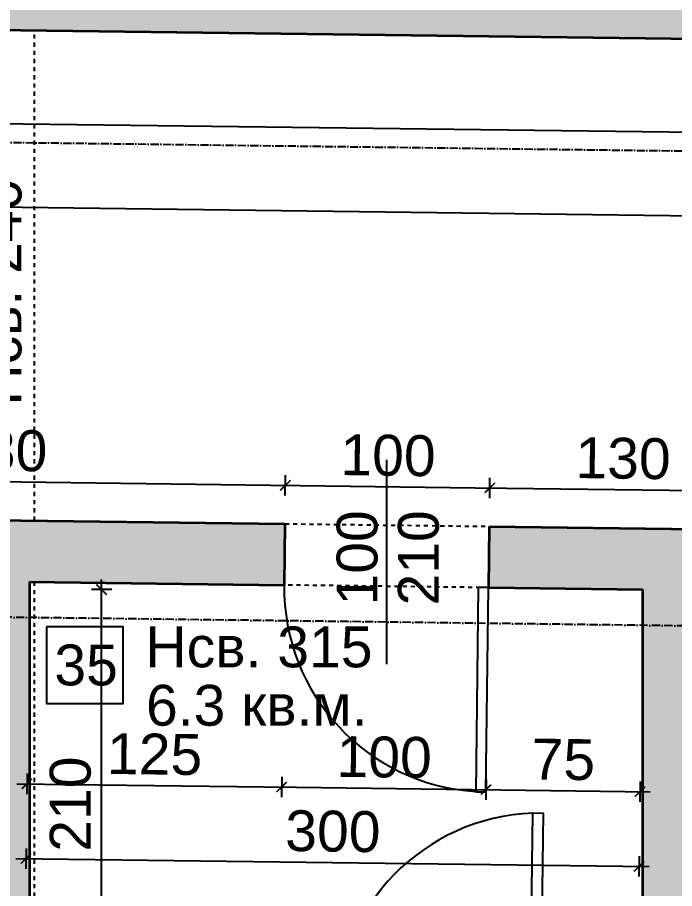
# Model space of a CAD drawing. Header units: inches. Extents: x -72385 to 39588, y -6525 to 66685.
# Drawn here: x -50175.7 to -49854.2, y 29749.9 to 30176.4 of the extents above; entities that cross this region are included whole.
import ezdxf

# ---------------------------------------------------------------- set-up
doc = ezdxf.new("R2010")
doc.units = ezdxf.units.IN
doc.header["$MEASUREMENT"] = 0
doc.linetypes.add('DashDot', pattern=[0.6, 0.4, -0.1, 0, -0.1])
doc.linetypes.add('Hidden', pattern=[0.4, 0.2, -0.2])
for name, color, linetype, lineweight in [('Врати', 251, 'Continuous', 25), ('Линия на разрез', 252, 'DashDot', 25), ('Надписи Hсв', 252, 'Continuous', 25), ('Надписи врати', 252, 'Continuous', 25), ('Надписи коти вътрешни', 252, 'Continuous', 25), ('Надписи номера на пом.', 252, 'Continuous', 25), ('Надписи площ', 252, 'Continuous', 25), ('Оси', 252, 'DashDot', 25), ('Пунктир', 253, 'Hidden', 25), ('Разрезни линии', 7, 'Continuous', 35), ('Щрих стени', 254, 'Continuous', 25)]:
    doc.layers.add(name, color=color, linetype=linetype, lineweight=lineweight)
doc.styles.add('Arial Regular', font='arial.ttf')
doc.styles.get("Standard").update_dxf_attribs({"font": 'arial.ttf'})
doc.dimstyles.new('Annotative', dxfattribs={"dimscale": 0, "dimtxt": 20, "dimasz": 5, "dimexe": 5, "dimexo": 5, "dimgap": 5, "dimtad": 1, "dimdec": 0, "dimzin": 0, "dimdsep": 46, "dimtxsty": 'Standard', "dimblk": 'ARCHTICK', "dimcen": 5, "dimdle": 5, "dimadec": 0, "dimazin": 0, "dimtfac": 1, "dimtdec": 0, "dimtofl": 0, "dimtmove": 0, "dimatfit": 3, "dimldrblk": 'ARCHTICK', "dimfxl": 5, "dimfxlon": 1, "dimtolj": 1, "dimtzin": 0, "dimarcsym": 1})

# ---------------------------------------------------------------- blocks, each defined once
blk = doc.blocks.new('_ArchTick')
at = {"color": 0, "linetype": 'ByBlock', "const_width": 0.15}
blk.add_lwpolyline([(-0.5, -0.5), (0.5, 0.5)], dxfattribs=at)
blk = doc.blocks.new('*D70')
at = {"layer": 'Defpoints', "color": 0, "ltscale": 50, "transparency": 16777216}
for p in [(-50169.84, 29900.05), (-50045.22, 29898.47), (-50046.48, 29799.57)]:
    blk.add_point(p, dxfattribs=at)
at = {"layer": 'Надписи коти вътрешни', "color": 0, "lineweight": -2, "ltscale": 50, "transparency": 16777216}
for p, q in [((-50171.03, 29806.15), (-50171.16, 29796.15)), ((-50046.41, 29804.57), (-50046.54, 29794.57)), ((-50176.1, 29801.22), (-50041.48, 29799.5))]:
    blk.add_line(p, q, dxfattribs=at)
at = {"layer": 'Надписи коти вътрешни', "color": 0, "lineweight": -2, "ltscale": 50, "transparency": 16777216, "xscale": 5, "yscale": 5, "zscale": 5}
for p, rotation in [((-50171.1, 29801.15), 179.2706286525361), ((-50046.48, 29799.57), 359.2706286525361)]:
    blk.add_blockref('_ArchTick', p, dxfattribs=dict(at, rotation=rotation))
at = {"layer": 'Надписи коти вътрешни', "color": 0, "ltscale": 50, "transparency": 16777216, "insert": (-50108.59, 29815.57), "char_height": 20, "attachment_point": 5, "rotation": 359.2706}
blk.add_mtext('\\A1;125', dxfattribs=at)
blk = doc.blocks.new('*D4222')
at = {"layer": 'Defpoints', "color": 0, "ltscale": 50, "transparency": 16777216}
for p in [(-50045.22, 29898.47), (-49945.22, 29897.19), (-49946.48, 29798.29)]:
    blk.add_point(p, dxfattribs=at)
at = {"layer": 'Надписи коти вътрешни', "color": 0, "lineweight": -2, "ltscale": 50, "transparency": 16777216}
for p, q in [((-50046.41, 29804.57), (-50046.54, 29794.57)), ((-50051.48, 29799.63), (-49941.48, 29798.23)), ((-49946.41, 29803.29), (-49946.54, 29793.29))]:
    blk.add_line(p, q, dxfattribs=at)
at = {"layer": 'Надписи коти вътрешни', "color": 0, "lineweight": -2, "ltscale": 50, "transparency": 16777216, "xscale": 5, "yscale": 5, "zscale": 5}
for p, rotation in [((-50046.48, 29799.57), 179.2706286525422), ((-49946.48, 29798.29), 359.2706286525421)]:
    blk.add_blockref('_ArchTick', p, dxfattribs=dict(at, rotation=rotation))
at = {"layer": 'Надписи коти вътрешни', "color": 0, "ltscale": 50, "transparency": 16777216, "insert": (-49996.28, 29814.14), "char_height": 20, "attachment_point": 5, "rotation": 359.2706}
blk.add_mtext('\\A1;100', dxfattribs=at)
blk = doc.blocks.new('*D71')
at = {"layer": 'Defpoints', "color": 0, "ltscale": 50, "transparency": 16777216}
for p in [(-49945.22, 29897.19), (-49869.84, 29896.23), (-49871.1, 29797.33)]:
    blk.add_point(p, dxfattribs=at)
at = {"layer": 'Надписи коти вътрешни', "color": 0, "lineweight": -2, "ltscale": 50, "transparency": 16777216}
for p, q in [((-49946.41, 29803.29), (-49946.54, 29793.29)), ((-49871.03, 29802.33), (-49871.16, 29792.33)), ((-49951.48, 29798.36), (-49866.1, 29797.27))]:
    blk.add_line(p, q, dxfattribs=at)
at = {"layer": 'Надписи коти вътрешни', "color": 0, "lineweight": -2, "ltscale": 50, "transparency": 16777216, "xscale": 5, "yscale": 5, "zscale": 5}
for p, rotation in [((-49946.48, 29798.29), 179.2706286525463), ((-49871.1, 29797.33), 359.2706286525463)]:
    blk.add_blockref('_ArchTick', p, dxfattribs=dict(at, rotation=rotation))
at = {"layer": 'Надписи коти вътрешни', "color": 0, "ltscale": 50, "transparency": 16777216, "insert": (-49908.59, 29812.98), "char_height": 20, "attachment_point": 5, "rotation": 359.2706}
blk.add_mtext('\\A1;75', dxfattribs=at)
blk = doc.blocks.new('*D72')
at = {"layer": 'Defpoints', "color": 0, "ltscale": 50, "transparency": 16777216}
for p in [(-50169.84, 29900.05), (-49869.84, 29896.23), (-49871.56, 29760.7)]:
    blk.add_point(p, dxfattribs=at)
at = {"layer": 'Надписи коти вътрешни', "color": 0, "lineweight": -2, "ltscale": 50, "transparency": 16777216}
for p, q in [((-50171.5, 29769.52), (-50171.63, 29759.52)), ((-49871.5, 29765.7), (-49871.63, 29755.71)), ((-50176.56, 29764.59), (-49866.56, 29760.64))]:
    blk.add_line(p, q, dxfattribs=at)
at = {"layer": 'Надписи коти вътрешни', "color": 0, "lineweight": -2, "ltscale": 50, "transparency": 16777216, "xscale": 5, "yscale": 5, "zscale": 5}
for p, rotation in [((-50171.56, 29764.52), 179.2706286525386), ((-49871.56, 29760.7), 359.2706286525386)]:
    blk.add_blockref('_ArchTick', p, dxfattribs=dict(at, rotation=rotation))
at = {"layer": 'Надписи коти вътрешни', "color": 0, "ltscale": 50, "transparency": 16777216, "insert": (-50021.37, 29777.83), "char_height": 20, "attachment_point": 5, "rotation": 359.2706}
blk.add_mtext('\\A1;300', dxfattribs=at)
blk = doc.blocks.new('*D4223')
at = {"layer": 'Defpoints', "color": 0, "ltscale": 50, "transparency": 16777216}
for p in [(-50134.56, 29896.23), (-49869.84, 29896.23), (-49869.84, 29686.22)]:
    blk.add_point(p, dxfattribs=at)
at = {"layer": 'Надписи коти вътрешни', "color": 0, "lineweight": -2, "ltscale": 50, "transparency": 16777216}
for p, q in [((-50134.56, 29681.22), (-50134.56, 29901.23)), ((-50129.56, 29896.23), (-50139.56, 29896.23)), ((-50129.56, 29686.22), (-50139.56, 29686.22))]:
    blk.add_line(p, q, dxfattribs=at)
at = {"layer": 'Надписи коти вътрешни', "color": 0, "lineweight": -2, "ltscale": 50, "transparency": 16777216, "xscale": 5, "yscale": 5, "zscale": 5}
for p, rotation in [((-50134.56, 29896.23), 90), ((-50134.56, 29686.22), 270)]:
    blk.add_blockref('_ArchTick', p, dxfattribs=dict(at, rotation=rotation))
at = {"layer": 'Надписи коти вътрешни', "color": 0, "ltscale": 50, "transparency": 16777216, "insert": (-50149.77, 29791.22), "char_height": 20, "attachment_point": 5, "rotation": 90}
blk.add_mtext('\\A1;210', dxfattribs=at)
blk = doc.blocks.new('*D120')
at = {"layer": 'Defpoints', "color": 0, "ltscale": 50, "transparency": 16777216}
for p in [(-50044.6, 29947.3), (-50324.84, 29932.03), (-50044.84, 29928.46)]:
    blk.add_point(p, dxfattribs=at)
at = {"layer": 'Надписи коти вътрешни', "color": 0, "lineweight": -2, "ltscale": 50, "transparency": 16777216}
for p, q in [((-50324.66, 29945.86), (-50324.53, 29955.86)), ((-50329.6, 29950.93), (-50039.6, 29947.24)), ((-50044.66, 29942.3), (-50044.53, 29952.3))]:
    blk.add_line(p, q, dxfattribs=at)
at = {"layer": 'Надписи коти вътрешни', "color": 0, "lineweight": -2, "ltscale": 50, "transparency": 16777216, "xscale": 5, "yscale": 5, "zscale": 5}
for p, rotation in [((-50324.6, 29950.86), 179.2706286525359), ((-50044.6, 29947.3), 359.2706286525359)]:
    blk.add_blockref('_ArchTick', p, dxfattribs=dict(at, rotation=rotation))
at = {"layer": 'Надписи коти вътрешни', "color": 0, "ltscale": 50, "transparency": 16777216, "insert": (-50184.4, 29964.29), "char_height": 20, "attachment_point": 5, "rotation": 359.2706}
blk.add_mtext('\\A1;280', dxfattribs=at)
blk = doc.blocks.new('*D4043')
at = {"layer": 'Defpoints', "color": 0, "ltscale": 50, "transparency": 16777216}
for p in [(-49944.6, 29946.03), (-50044.84, 29928.46), (-49944.84, 29927.19)]:
    blk.add_point(p, dxfattribs=at)
at = {"layer": 'Надписи коти вътрешни', "color": 0, "lineweight": -2, "ltscale": 50, "transparency": 16777216}
for p, q in [((-50044.66, 29942.3), (-50044.53, 29952.3)), ((-49944.66, 29941.03), (-49944.53, 29951.03)), ((-50049.6, 29947.36), (-49939.6, 29945.96))]:
    blk.add_line(p, q, dxfattribs=at)
at = {"layer": 'Надписи коти вътрешни', "color": 0, "lineweight": -2, "ltscale": 50, "transparency": 16777216, "xscale": 5, "yscale": 5, "zscale": 5}
for p, rotation in [((-50044.6, 29947.3), 179.2706286525338), ((-49944.6, 29946.03), 359.2706286525338)]:
    blk.add_blockref('_ArchTick', p, dxfattribs=dict(at, rotation=rotation))
at = {"layer": 'Надписи коти вътрешни', "color": 0, "ltscale": 50, "transparency": 16777216, "insert": (-49994.4, 29961.87), "char_height": 20, "attachment_point": 5, "rotation": 359.2706}
blk.add_mtext('\\A1;100', dxfattribs=at)
blk = doc.blocks.new('*D4034')
at = {"layer": 'Defpoints', "color": 0, "ltscale": 50, "transparency": 16777216}
for p in [(-49814.6, 29944.37), (-49944.84, 29927.19), (-49814.84, 29925.53)]:
    blk.add_point(p, dxfattribs=at)
at = {"layer": 'Надписи коти вътрешни', "color": 0, "lineweight": -2, "ltscale": 50, "transparency": 16777216}
for p, q in [((-49944.66, 29941.03), (-49944.53, 29951.03)), ((-49814.66, 29939.37), (-49814.53, 29949.37)), ((-49949.6, 29946.09), (-49809.6, 29944.31))]:
    blk.add_line(p, q, dxfattribs=at)
at = {"layer": 'Надписи коти вътрешни', "color": 0, "lineweight": -2, "ltscale": 50, "transparency": 16777216, "xscale": 5, "yscale": 5, "zscale": 5}
for p, rotation in [((-49944.6, 29946.03), 179.270628652535), ((-49814.6, 29944.37), 359.270628652535)]:
    blk.add_blockref('_ArchTick', p, dxfattribs=dict(at, rotation=rotation))
at = {"layer": 'Надписи коти вътрешни', "color": 0, "ltscale": 50, "transparency": 16777216, "insert": (-49879.4, 29960.42), "char_height": 20, "attachment_point": 5, "rotation": 359.2706}
blk.add_mtext('\\A1;130', dxfattribs=at)
blk = doc.blocks.new('*D4244')
at = {"layer": 'Defpoints', "color": 0, "ltscale": 50, "transparency": 16777216}
for p in [(-50567.34, 30175.13), (-47202.34, 30132.3), (-47202.92, 30086.52)]:
    blk.add_point(p, dxfattribs=at)
at = {"layer": 'Надписи коти вътрешни', "color": 0, "lineweight": -2, "ltscale": 50, "transparency": 16777216}
for p, q in [((-50567.86, 30134.36), (-50567.98, 30124.36)), ((-50572.92, 30129.42), (-47197.92, 30086.45)), ((-47202.86, 30091.52), (-47202.98, 30081.52))]:
    blk.add_line(p, q, dxfattribs=at)
at = {"layer": 'Надписи коти вътрешни', "color": 0, "lineweight": -2, "ltscale": 50, "transparency": 16777216, "xscale": 5, "yscale": 5, "zscale": 5}
for p, rotation in [((-50567.92, 30129.36), 179.2706286525391), ((-47202.92, 30086.52), 359.2706286525391)]:
    blk.add_blockref('_ArchTick', p, dxfattribs=dict(at, rotation=rotation))
at = {"layer": 'Надписи коти вътрешни', "color": 0, "ltscale": 50, "transparency": 16777216, "insert": (-48885.23, 30123.15), "char_height": 20, "attachment_point": 5, "rotation": 359.2706}
blk.add_mtext('\\A1;3365', dxfattribs=at)
blk = doc.blocks.new('*D4245')
at = {"layer": 'Defpoints', "color": 0, "ltscale": 50, "transparency": 16777216}
for p in [(-51367.34, 30185.32), (-47202.34, 30132.3), (-47203.44, 30045.66)]:
    blk.add_point(p, dxfattribs=at)
at = {"layer": 'Надписи коти вътрешни', "color": 0, "lineweight": -2, "ltscale": 50, "transparency": 16777216}
for p, q in [((-51368.38, 30103.68), (-51368.5, 30093.68)), ((-51373.44, 30098.74), (-47198.44, 30045.59)), ((-47203.38, 30050.66), (-47203.5, 30040.66))]:
    blk.add_line(p, q, dxfattribs=at)
at = {"layer": 'Надписи коти вътрешни', "color": 0, "lineweight": -2, "ltscale": 50, "transparency": 16777216, "xscale": 5, "yscale": 5, "zscale": 5}
for p, rotation in [((-51368.44, 30098.68), 179.2706286525389), ((-47203.44, 30045.66), 359.2706286525388)]:
    blk.add_blockref('_ArchTick', p, dxfattribs=dict(at, rotation=rotation))
at = {"layer": 'Надписи коти вътрешни', "color": 0, "ltscale": 50, "transparency": 16777216, "insert": (-49285.75, 30087.38), "char_height": 20, "attachment_point": 5, "rotation": 359.2706}
blk.add_mtext('\\A1;4165', dxfattribs=at)

msp = doc.modelspace()

# ---------------------------------------------------------------- hatches: boundary and pattern name
at = {"layer": 'Щрих стени', "ltscale": 10}
h = msp.add_hatch(color=256, dxfattribs=at)
h.dxf.hatch_style = 1
h.paths.add_polyline_path([(-50167.34, 31065.12), (-50134.82, 31064.7), (-50134.38, 31099.7), (-50234.39, 31100.97), (-50234.84, 31065.98), (-50202.34, 31065.56), (-50202.34, 31035.56), (-50197.34, 31035.5), (-50197.34, 30530.45), (-50232.34, 30530.9), (-50232.34, 30470.89), (-50752.34, 30477.51), (-50752.34, 30537.52), (-50817.34, 30538.35), (-50817.34, 30478.34), (-51347.34, 30485.09), (-51347.34, 30540.09), (-51367.34, 30540.35), (-51367.34, 30552.85), (-51397.34, 30552.85), (-51397.34, 30540.73), (-51402.34, 30540.79), (-51402.34, 30513.29), (-51416.96, 30513.48), (-51417.34, 30483.48), (-51397.34, 30483.23), (-51397.34, 30175.7), (-51367.34, 30175.7), (-51367.34, 30185.32), (-51222.34, 30183.47), (-51221.96, 30213.47), (-51367.34, 30215.32), (-51367.34, 30455.34), (-51097.34, 30451.9), (-51097.34, 30211.88), (-51121.96, 30212.2), (-51122.34, 30182.2), (-51042.34, 30181.18), (-51041.96, 30211.18), (-51067.34, 30211.5), (-51067.34, 30451.52), (-50797.34, 30448.08), (-50797.34, 30208.06), (-50941.96, 30209.91), (-50942.34, 30179.91), (-50667.34, 30176.41), (-50666.96, 30206.4), (-50767.34, 30207.68), (-50767.34, 30447.7), (-50497.34, 30444.26), (-50497.34, 30359.26), (-50467.34, 30359.26), (-50467.34, 30431.38), (-50197.34, 30427.94), (-50197.34, 30212.93), (-50467.34, 30216.36), (-50467.34, 30289.25), (-50497.34, 30289.25), (-50497.34, 30204.25), (-50566.96, 30205.13), (-50567.34, 30175.13), (-47202.34, 30132.3), (-47202.34, 30057.29), (-47139.84, 30057.29), (-47139.84, 30131.5), (-46899.84, 30128.44), (-46899.46, 30158.44), (-46924.84, 30158.77), (-46924.84, 30229.15), (-46954.84, 30229.15), (-46954.84, 30159.15), (-47139.84, 30161.5), (-47139.84, 30232.3), (-47202.34, 30232.3), (-47202.34, 30162.3), (-49017.34, 30185.4), (-49017.34, 30225.79), (-49047.34, 30225.79), (-49047.34, 30185.79), (-50167.34, 30200.04)])
h.paths.add_polyline_path([(-50434.38, 31103.52), (-50534.39, 31104.79), (-50534.84, 31069.79), (-50434.82, 31068.52)])
h.paths.add_polyline_path([(-50734.38, 31107.34), (-50834.39, 31108.61), (-50834.84, 31073.61), (-50802.34, 31073.2), (-50802.34, 31043.2), (-50767.34, 31042.75), (-50767.34, 31072.75), (-50734.82, 31072.34)])
h.paths.add_polyline_path([(-51034.38, 31111.16), (-51134.39, 31112.43), (-51134.84, 31077.43), (-51034.82, 31076.16)])
h = msp.add_hatch(color=256, dxfattribs=at)
h.dxf.hatch_style = 1
h.paths.add_polyline_path([(-51034.84, 29311.02), (-51069.84, 29311.46), (-51069.84, 29911.51), (-51020.22, 29910.88), (-51019.84, 29940.88), (-51147.34, 29942.5), (-51147.72, 29912.5), (-51099.84, 29911.89), (-51099.84, 29311.84), (-51134.84, 29312.29), (-51135.28, 29277.29), (-51035.28, 29276.02)])
h.paths.add_polyline_path([(-50734.84, 29307.2), (-50767.34, 29307.61), (-50767.34, 29337.61), (-50769.84, 29337.65), (-50769.84, 29907.69), (-50529.84, 29904.63), (-50529.84, 29894.25), (-50499.84, 29894.25), (-50499.84, 29904.25), (-50425.22, 29903.3), (-50424.84, 29933.3), (-50919.84, 29939.6), (-50920.22, 29909.6), (-50814.84, 29908.26), (-50814.84, 29848.26), (-50799.84, 29848.07), (-50799.84, 29338.03), (-50802.34, 29308.06), (-50834.84, 29308.47), (-50835.28, 29273.47), (-50735.28, 29272.2)])
h.paths.add_polyline_path([(-50434.84, 29303.38), (-50499.84, 29304.21), (-50499.84, 29334.59), (-50529.84, 29334.59), (-50529.84, 29304.59), (-50534.84, 29304.65), (-50535.28, 29269.65), (-50435.28, 29268.38)])
h.paths.add_polyline_path([(-50154.84, 29299.81), (-50167.34, 29299.97), (-50167.34, 29329.98), (-50169.84, 29330.01), (-50169.84, 29522.52), (-50054.84, 29521.06), (-50054.84, 29398.55), (-50042.34, 29398.55), (-50042.34, 29533.4), (-50072.34, 29533.78), (-50072.34, 29676.29), (-50020, 29675.63), (-50019.84, 29688.13), (-50089.84, 29689.02), (-50090, 29676.52), (-50084.84, 29676.45), (-50084.84, 29533.94), (-50169.84, 29535.02), (-50169.84, 29677.53), (-50165, 29677.47), (-50164.84, 29689.97), (-50169.84, 29690.03), (-50169.84, 29900.05), (-50045.22, 29898.47), (-50044.84, 29928.46), (-50324.84, 29932.03), (-50325.22, 29902.03), (-50199.84, 29900.43), (-50199.84, 29690.42), (-50204.84, 29690.48), (-50205, 29677.98), (-50199.84, 29677.92), (-50199.84, 29535.4), (-50279.84, 29536.42), (-50279.84, 29691.44), (-50499.84, 29694.24), (-50499.84, 29794.24), (-50529.84, 29794.24), (-50529.84, 29434.6), (-50499.84, 29434.6), (-50499.84, 29681.23), (-50292.84, 29678.6), (-50292.84, 29524.09), (-50199.84, 29522.9), (-50199.84, 29330.39), (-50202.34, 29300.42), (-50234.84, 29300.83), (-50235.28, 29265.83), (-50155.28, 29264.82)])
h.paths.add_polyline_path([(-50024.85, 29298.16), (-50042.34, 29298.38), (-50042.34, 29323.54), (-50054.84, 29323.54), (-50054.84, 29298.54), (-50064.84, 29298.67), (-50065.29, 29263.67), (-50025.29, 29263.16)])
h.paths.add_polyline_path([(-49834.84, 29295.74), (-49839.84, 29295.8), (-49839.84, 29895.85), (-49815.22, 29895.54), (-49814.84, 29925.53), (-49944.84, 29927.19), (-49945.22, 29897.19), (-49869.84, 29896.23), (-49869.84, 29686.22), (-49919.84, 29686.85), (-49920, 29674.35), (-49869.84, 29673.71), (-49869.84, 29296.19), (-49934.84, 29297.01), (-49935.28, 29262.02), (-49835.28, 29260.74)])
h.paths.add_polyline_path([(-49534.84, 29291.92), (-49567.34, 29292.33), (-49567.34, 29322.34), (-49569.84, 29322.37), (-49569.84, 29827.41), (-49552.34, 29827.19), (-49552.34, 29892.19), (-49450.22, 29890.89), (-49449.84, 29920.89), (-49714.84, 29924.26), (-49715.22, 29894.26), (-49634.84, 29893.24), (-49634.84, 29873.24), (-49617.34, 29873.02), (-49617.34, 29828.01), (-49599.84, 29827.79), (-49599.84, 29322.75), (-49602.34, 29292.78), (-49634.84, 29293.19), (-49635.28, 29258.2), (-49535.28, 29256.92)])
h.paths.add_polyline_path([(-49234.84, 29288.1), (-49269.84, 29288.55), (-49269.84, 29888.59), (-49215.22, 29887.9), (-49214.84, 29917.9), (-49349.84, 29919.62), (-49350.22, 29889.62), (-49299.84, 29888.98), (-49299.84, 29288.93), (-49334.84, 29289.37), (-49335.28, 29254.38), (-49235.28, 29253.1)])
h.paths.add_polyline_path([(-48934.84, 29284.28), (-48967.34, 29284.7), (-48967.34, 29314.7), (-48969.84, 29314.73), (-48969.84, 29819.77), (-48952.34, 29819.55), (-48952.34, 29884.55), (-48951.96, 29914.55), (-49114.84, 29916.62), (-49115.22, 29886.63), (-49017.34, 29885.38), (-49017.34, 29820.37), (-48999.84, 29820.15), (-48999.84, 29315.11), (-49002.34, 29285.14), (-49034.84, 29285.56), (-49035.28, 29250.56), (-48935.28, 29249.29)])

# ---------------------------------------------------------------- linework, layer by layer
at = {"layer": 'Врати', "ltscale": 50}
for points in [[(-49945.22, 29897.19), (-49950.22, 29897.26), (-49951.49, 29797.26), (-49946.49, 29797.2)], [(-49919.84, 29686.85), (-49924.84, 29686.92), (-49923.56, 29786.91), (-49918.56, 29786.84)]]:
    msp.add_lwpolyline(points, close=True, dxfattribs=at)
for centre, start, end in [((-49945.22, 29897.19), 179.2706, 266.4046), ((-49919.84, 29686.85), 92.1366, 179.2706)]:
    msp.add_arc(centre, 100, start, end, dxfattribs=at)
at = {"layer": 'Линия на разрез', "ltscale": 10}
msp.add_lwpolyline([(-52477.21, 30144.44), (-41314.83, 30002.34), (-41314.83, 29502.3), (-40057.72, 29486.3), (-40057.09, 29536.29)], dxfattribs=at)
at = {"layer": 'Надписи врати', "ltscale": 50}
msp.add_line((-49995.04, 29859.8), (-49995.04, 29959.8), dxfattribs=at)
at = {"layer": 'Надписи номера на пом.', "ltscale": 50}
msp.add_lwpolyline([(-50161.51, 29878.01), (-50161.51, 29840.51), (-50124.01, 29840.51), (-50124.01, 29878.01)], close=True, dxfattribs=at)
at = {"layer": 'Оси', "ltscale": 10}
msp.add_lwpolyline([(-39839.84, 29751.04), (-51384.84, 29898.02), (-51384.84, 30028.03), (-52799.84, 30046.04)], dxfattribs=at)
at = {"layer": 'Пунктир', "ltscale": 10}
for p, q in [((-50167.34, 29930.02), (-50167.34, 30170.04)), ((-50044.84, 29928.46), (-49944.84, 29927.19)), ((-50167.34, 29690), (-50167.34, 29900.02)), ((-49945.22, 29897.19), (-50045.22, 29898.47))]:
    msp.add_line(p, q, dxfattribs=at)
at = {"layer": 'Разрезни линии', "ltscale": 50}
for p, q in [((-50567.34, 30175.13), (-47202.34, 30132.3)), ((-50324.84, 29932.03), (-50044.84, 29928.46)), ((-50044.84, 29928.46), (-50045.22, 29898.47)), ((-49944.84, 29927.19), (-49945.22, 29897.19)), ((-49944.84, 29927.19), (-49814.84, 29925.53)), ((-50169.84, 29900.05), (-50169.84, 29690.03)), ((-50169.84, 29900.05), (-50045.22, 29898.47)), ((-49945.22, 29897.19), (-49869.84, 29896.23)), ((-49869.84, 29896.23), (-49869.84, 29686.22))]:
    msp.add_line(p, q, dxfattribs=at)

# ---------------------------------------------------------------- texts
at = {"layer": 'Надписи Hсв', "ltscale": 100, "insert": (-50193.78, 29986.27), "char_height": 20, "width": 180.4891, "attachment_point": 1, "rotation": 90, "style": 'Arial Regular'}
msp.add_mtext('Hсв. 240', dxfattribs=at)
at = {"layer": 'Надписи Hсв', "ltscale": 100, "insert": (-50113.1, 29878.18), "char_height": 20, "width": 180.4891, "attachment_point": 1, "style": 'Arial Regular'}
msp.add_mtext('Hсв. 315', dxfattribs=at)
at = {"layer": 'Надписи врати', "ltscale": 100, "char_height": 20, "width": 180.4891, "attachment_point": 1, "rotation": 90, "style": 'Arial Regular'}
for s, insert in [('100', (-50019.56, 29888.46)), ('210', (-49989.56, 29888.46))]:
    msp.add_mtext(s, dxfattribs=dict(at, insert=insert))
at = {"layer": 'Надписи номера на пом.', "ltscale": 100, "insert": (-50232.37, 29869.33), "char_height": 20, "width": 180.4891, "attachment_point": 1, "style": 'Arial Regular'}
msp.add_mtext('\\pxqc;35', dxfattribs=at)
at = {"layer": 'Надписи площ', "ltscale": 100, "insert": (-50112.81, 29849.61), "char_height": 20, "width": 180.4891, "attachment_point": 1, "style": 'Arial Regular'}
msp.add_mtext('6.3 кв.м.', dxfattribs=at)

# ---------------------------------------------------------------- dimensions: what is measured, and where the dimension line sits
at = {"layer": 'Надписи коти вътрешни', "ltscale": 50}
for p1, p2, distance, picture, middle in [((-51367.34, 30185.32), (-47202.34, 30132.3), -86.65, '*D4245', (-49285.75, 30087.38)), ((-50567.34, 30175.13), (-47202.34, 30132.3), -45.78, '*D4244', (-48885.23, 30123.15)), ((-50324.84, 29932.03), (-50044.84, 29928.46), 18.84, '*D120', (-50184.4, 29964.29)), ((-50044.84, 29928.46), (-49944.84, 29927.19), 18.84, '*D4043', (-49994.4, 29961.87)), ((-49944.84, 29927.19), (-49814.84, 29925.53), 18.84, '*D4034', (-49879.4, 29960.42)), ((-50169.84, 29900.05), (-49869.84, 29896.23), -135.54, '*D72', (-50021.37, 29777.83)), ((-50169.84, 29900.05), (-50045.22, 29898.47), -98.91, '*D70', (-50108.59, 29815.57)), ((-50045.22, 29898.47), (-49945.22, 29897.19), -98.91, '*D4222', (-49996.28, 29814.14)), ((-49945.22, 29897.19), (-49869.84, 29896.23), -98.91, '*D71', (-49908.59, 29812.98))]:
    dim = msp.add_aligned_dim(p1=p1, p2=p2, distance=distance, dimstyle='Annotative', override={"dimscale": 0, "dimtix": 0, "dimtofl": 0, "dimtmove": 0, "dimatfit": 3}, dxfattribs=at)
    dim.commit()
    dim.dimension.update_dxf_attribs({"geometry": picture, "text_midpoint": middle})
dim = msp.add_linear_dim(base=(-50134.56, 29896.23), p1=(-49869.84, 29686.22), p2=(-49869.84, 29896.23), angle=90, dimstyle='Annotative', override={"dimscale": 0, "dimtix": 0, "dimtofl": 0, "dimtmove": 0, "dimatfit": 3}, dxfattribs=at)
dim.commit()
dim.dimension.update_dxf_attribs({"geometry": '*D4223', "text_midpoint": (-50149.77, 29791.22)})

doc.saveas('drawing.dxf')
